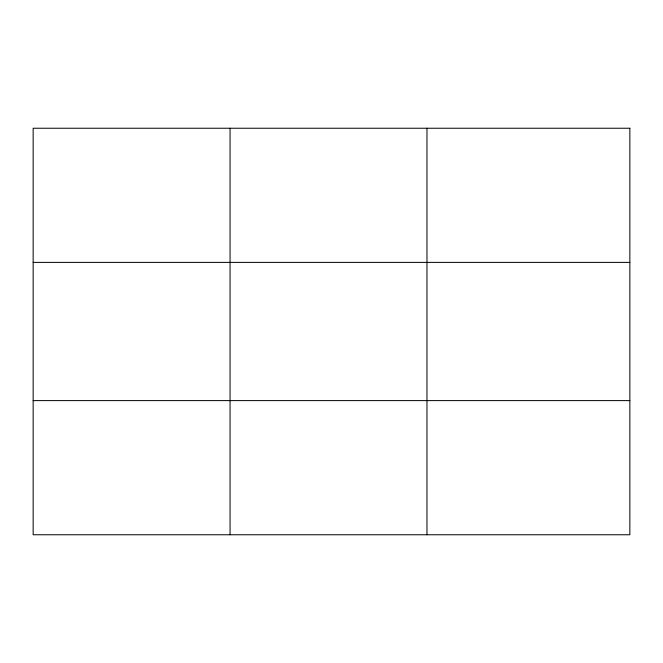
<?xml version="1.0" encoding="UTF-8"?>
<svg xmlns="http://www.w3.org/2000/svg" width="663" height="663" viewBox="0 0 663 663"><rect width="100%" height="100%" fill="white"/><g stroke="black" fill="none" stroke-linecap="round" stroke-linejoin="round"><path stroke-width="0.99" d="M230.061 128.241L230.061 534.759M426.972 128.241L426.972 534.759M33.15 262.391L629.85 262.391M33.15 400.609L629.85 400.609M629.85 128.241L629.85 534.759L33.15 534.759L33.15 128.241L629.85 128.241"/></g></svg>
